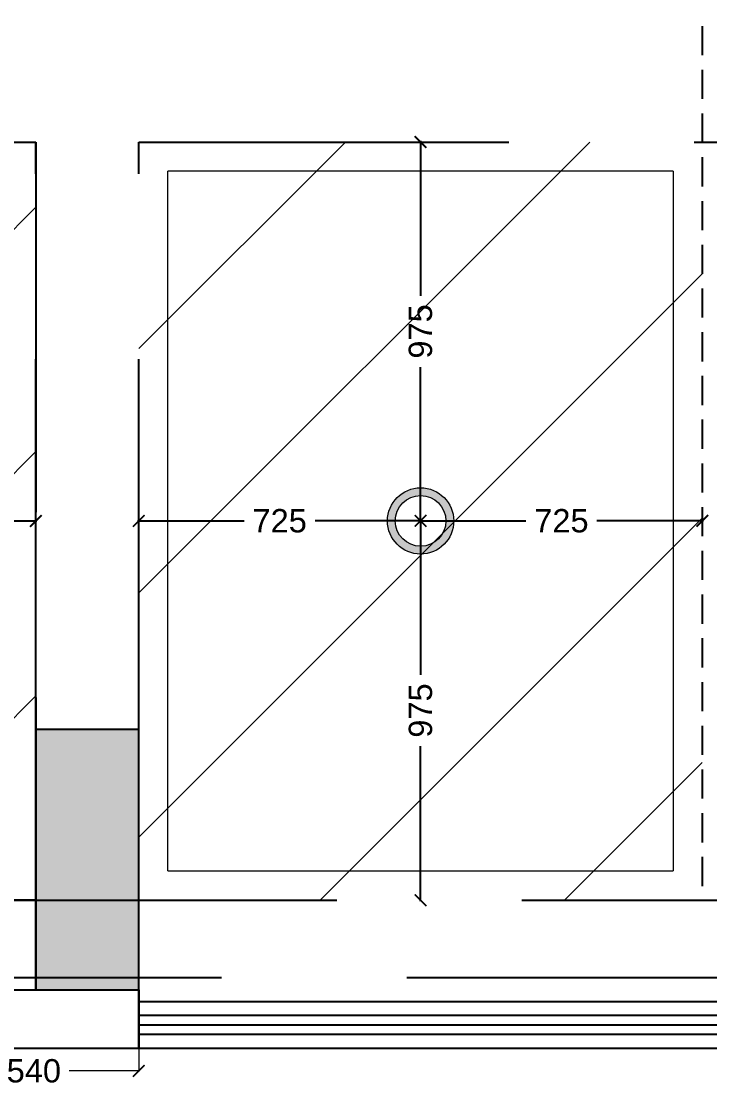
# Model space of a CAD drawing. Header units: millimetres. Extents: x 1464389 to 1998638, y -29162 to 256806.
# Drawn here: x 1729252 to 1731023, y 198464 to 201195 of the extents above; entities that cross this region are included whole.
import ezdxf

# ---------------------------------------------------------------- set-up
doc = ezdxf.new("R2010")
doc.units = ezdxf.units.MM
doc.header["$LTSCALE"] = 15
doc.header["$PDMODE"] = 35
doc.linetypes.add('DASHED2', pattern=[0.375, 0.25, -0.125])
doc.linetypes.add('HIDDEN', pattern=[9.525, 6.35, -3.175])
doc.layers.get('0').update_dxf_attribs({"lineweight": 5})
for name, color, linetype in [('A-WNDW', 4, 'Continuous'), ('COLUMN', 14, 'Continuous'), ('GFC Walls', 14, 'Continuous'), ('Layer 1', 7, 'Continuous'), ('S-beamline-7', 8, 'HIDDEN'), ('S-col-3', 3, 'Continuous'), ('S-rcshd-252', 252, 'Continuous')]:
    doc.layers.add(name, color=color, linetype=linetype)
doc.layers.add('dimension', color=1, linetype='Continuous', lineweight=25)
doc.styles.add('ARIAL', font='arial.ttf')
doc.dimstyles.new('SC-25', dxfattribs={"dimtxt": 60, "dimasz": 30, "dimexe": 0, "dimexo": 0, "dimgap": 25, "dimtad": 0, "dimdec": 0, "dimzin": 0, "dimdsep": 46, "dimtxsty": 'ARIAL', "dimblk": 'ARCHTICK', "dimcen": 0.09, "dimdle": 3, "dimclrd": 251, "dimclre": 251, "dimclrt": 1, "dimadec": 0, "dimazin": 0, "dimtfac": 1, "dimtdec": 0, "dimtofl": 0, "dimtmove": 0, "dimatfit": 2, "dimfxl": 100, "dimtolj": 1, "dimtzin": 0, "dimarcsym": 0})

# ---------------------------------------------------------------- blocks, each defined once
blk = doc.blocks.new('C')
at = {"layer": 'S-rcshd-252'}
h = blk.add_hatch(color=1, dxfattribs=at)
h.dxf.hatch_style = 1
h.paths.add_polyline_path([(2188410.8, 910773.9), (2187960.8, 910773.9), (2187960.8, 909873.9), (2188260.8, 909873.9), (2188410.8, 909873.9)])
h.paths.add_polyline_path([(2188410.8, 899640.6), (2188260.8, 899640.6), (2187960.8, 899640.6), (2187960.8, 898740.6), (2188410.8, 898740.6)])
h.paths.add_polyline_path([(2188710.8, 896750.2), (2187960.8, 896750.2), (2187960.8, 896550.3), (2188710.8, 896550.3)])
h.paths.add_polyline_path([(2193256.1, 899640.7), (2192781.1, 899640.7), (2192781.1, 898685.7), (2193256.1, 898685.7)])
h.paths.add_polyline_path([(2193196.1, 896750.3), (2193134.9, 896750.3), (2193134.9, 896550.3), (2193196.1, 896550.3)])
h.paths.add_polyline_path([(2193346.1, 896613.9), (2193196.1, 896613.9), (2193196.1, 896550.3), (2193346.1, 896550.3)])
h.paths.add_polyline_path([(2193736.1, 896750.3), (2193196.1, 896750.3), (2193196.1, 896613.9), (2193736.1, 896613.9)])
h.paths.add_polyline_path([(2193886.1, 896613.9), (2193736.1, 896613.9), (2193346.1, 896613.9), (2193346.1, 896550.3), (2193886.1, 896550.3)])
h.paths.add_polyline_path([(2193886.1, 896750.3), (2193736.1, 896750.3), (2193736.1, 896613.9), (2193886.1, 896613.9)])
h.paths.add_polyline_path([(2198475.1, 899035.7), (2198000.1, 899035.7), (2198000.1, 898722.4), (2198475.1, 898720.3)])
h.paths.add_polyline_path([(2198475.1, 899650.7), (2198000.1, 899650.7), (2198000.1, 899035.7), (2198475.1, 899035.7)])
h.paths.add_polyline_path([(2203030.1, 897189.7), (2202880.1, 897189.7), (2202880.1, 896750.3), (2203030.1, 896750.3)])
h.paths.add_polyline_path([(2203145.1, 897189.7), (2203030.1, 897189.7), (2203030.1, 896750.3), (2203145.1, 896750.3)])
h.paths.add_polyline_path([(2203145.1, 896750.3), (2203030.1, 896750.3), (2203030.1, 896550.3), (2203145.1, 896550.3)])
h.paths.add_polyline_path([(2203030.1, 896750.3), (2202880.1, 896750.3), (2202880.1, 896550.3), (2203030.1, 896550.3)])
h.paths.add_polyline_path([(2203030.1, 896550.3), (2202880.1, 896550.3), (2202880.1, 896519.7), (2203030.1, 896519.7)])
h.paths.add_polyline_path([(2203145.1, 896550.3), (2203030.1, 896550.3), (2203030.1, 896519.7), (2203145.1, 896519.7)])
h.paths.add_polyline_path([(2208039.1, 896750.3), (2207774.1, 896750.3), (2207774.1, 896550.3), (2208039.1, 896550.3)])
h.paths.add_polyline_path([(2208039.1, 897189.7), (2207774.1, 897189.7), (2207774.1, 896750.3), (2208039.1, 896750.3)])
h.paths.add_polyline_path([(2208039.1, 896550.3), (2207774.1, 896550.3), (2207774.1, 896519.7), (2208039.1, 896519.7)])
h.paths.add_polyline_path([(2208039.1, 901490.7), (2207774.1, 901490.7), (2207774.1, 900690.7), (2208039.1, 900690.7)])
h.paths.add_polyline_path([(2208039.1, 905637.7), (2207694.1, 905637.7), (2207694.1, 904837.7), (2208039.1, 904837.7)])
h.paths.add_polyline_path([(2208039.1, 909711.8), (2207694.1, 909711.7), (2207694.1, 908911.8), (2208039.1, 908911.8)])
h.paths.add_polyline_path([(2203059.9, 910773.9), (2202609.9, 910773.9), (2202609.9, 909873.9), (2203059.9, 909873.9)])
h.paths.add_polyline_path([(2198475.1, 910773.9), (2198025.1, 910773.9), (2198025.1, 909873.9), (2198475.1, 909873.9)])
h.paths.add_polyline_path([(2193259.9, 910773.9), (2192809.9, 910773.9), (2192809.9, 909873.9), (2193259.9, 909873.9)])
at = {"layer": 'S-col-3', "color": 1, "lineweight": -3, "ltscale": 0.15}
blk.add_lwpolyline([(2207774.1, 896519.7), (2208039.1, 896519.7), (2208039.1, 897189.7), (2207774.1, 897189.7)], close=True, dxfattribs=at)
blk.add_lwpolyline([(2207774.1, 896519.7), (2208039.1, 896519.7), (2208039.1, 897189.7), (2207774.1, 897189.7)], close=True, dxfattribs=at)
blk = doc.blocks.new('3rd floor beam')
at = {"layer": 'GFC Walls', "color": 252, "linetype": 'DASHED2', "ltscale": 20, "true_color": 0x939598}
blk.add_lwpolyline([(2205473.3, 749920.6), (2205473.3, 736197)], dxfattribs=at)
at = {"layer": 'S-beamline-7', "ltscale": 10}
for p, q in [((2203758.3, 736636.4), (2203758.3, 738147.4)), ((2204023.3, 736636.4), (2204023.3, 738147.4))]:
    blk.add_line(p, q, dxfattribs=at)
at = {"layer": 'S-beamline-7', "color": 9, "ltscale": 10, "true_color": 0xc7c8ca}
for points in [[(2199164.3, 735997), (2199164.3, 738147.4), (2203758.3, 738147.4), (2203758.3, 736197), (2199164.3, 736197)], [(2204023.3, 738147.4), (2205665.3, 738147.4)], [(2182149.3, 736197), (2205665.3, 736197)], [(2205665.3, 735997), (2182149.3, 735997)]]:
    blk.add_lwpolyline(points, dxfattribs=at)
blk = doc.blocks.new('_ArchTick')
at = {"color": 0, "linetype": 'ByBlock', "const_width": 0.15}
blk.add_lwpolyline([(-0.5, -0.5), (0.5, 0.5)], dxfattribs=at)
blk = doc.blocks.new('*D20')
at = {"color": 251, "lineweight": -2, "transparency": 16777216}
for p, q in [((896400.9, -160381.1), (896400.9, -160439.9)), ((896940.9, -160381.1), (896940.9, -160439.9)), ((896397.9, -160439.9), (896579.7, -160439.9)), ((896943.9, -160439.9), (896762.1, -160439.9))]:
    blk.add_line(p, q, dxfattribs=at)
at = {"layer": 'Defpoints', "color": 0, "transparency": 16777216}
for p in [(896400.9, -160381.1), (896940.9, -160381.1), (896400.9, -160439.9)]:
    blk.add_point(p, dxfattribs=at)
at = {"color": 251, "lineweight": -2, "transparency": 16777216, "xscale": 30, "yscale": 30, "zscale": 30, "rotation": 180}
blk.add_blockref('_ArchTick', (896400.9, -160439.9), dxfattribs=at)
at = {"color": 251, "lineweight": -2, "transparency": 16777216, "xscale": 30, "yscale": 30, "zscale": 30}
blk.add_blockref('_ArchTick', (896940.9, -160439.9), dxfattribs=at)
at = {"color": 1, "transparency": 16777216, "insert": (896670.9, -160439.9), "char_height": 60, "attachment_point": 5, "style": 'ARIAL'}
blk.add_mtext('\\A1;540', dxfattribs=at)
blk = doc.blocks.new('Hanging light')
h = blk.add_hatch(color=30)
h.dxf.hatch_style = 1
h.set_gradient(color1=(242, 103, 34), color2=(255, 255, 0), name='CYLINDER')
h.paths.add_polyline_path([(163326.4, 34665.3, 1), (163155.9, 34665.3, 1)])
h.paths.add_polyline_path([(163175.9, 34665.3, -1), (163306.4, 34665.3, -1)], flags=16)
at = {"color": 3}
for radius in [85.2, 65.2]:
    blk.add_circle((163241.2, 34665.3), radius, dxfattribs=at)
blk = doc.blocks.new('*D958')
at = {"layer": 'Defpoints', "color": 0, "ltscale": 0.25, "transparency": 16777216}
for p in [(1730279.3, 200883.9), (1730279.3, 200883.9), (1730279.3, 199909.2)]:
    blk.add_point(p, dxfattribs=at)
at = {"layer": 'dimension', "color": 251, "lineweight": -2, "ltscale": 0.25, "transparency": 16777216}
for p, q in [((1730279.3, 200886.9), (1730279.3, 200488)), ((1730279.3, 200883.9), (1730279.3, 200883.9)), ((1730279.3, 199906.2), (1730279.3, 200305)), ((1730279.3, 199909.2), (1730279.3, 199909.2))]:
    blk.add_line(p, q, dxfattribs=at)
at = {"layer": 'dimension', "color": 251, "lineweight": -2, "ltscale": 0.25, "transparency": 16777216, "xscale": 30, "yscale": 30, "zscale": 30}
for p, rotation in [((1730279.3, 200883.9), 90), ((1730279.3, 199909.2), 270)]:
    blk.add_blockref('_ArchTick', p, dxfattribs=dict(at, rotation=rotation))
at = {"layer": 'dimension', "color": 1, "ltscale": 0.25, "transparency": 16777216, "insert": (1730279.3, 200396.5), "char_height": 60, "attachment_point": 5, "rotation": 90, "style": 'ARIAL'}
blk.add_mtext('\\A1;975', dxfattribs=at)
blk = doc.blocks.new('*D959')
at = {"layer": 'Defpoints', "color": 0, "ltscale": 0.25, "transparency": 16777216}
for p in [(1730279.3, 199909.2), (1730279.3, 198933.5), (1730279.3, 198933.5)]:
    blk.add_point(p, dxfattribs=at)
at = {"layer": 'dimension', "color": 251, "lineweight": -2, "ltscale": 0.25, "transparency": 16777216}
for p, q in [((1730279.3, 199912.2), (1730279.3, 199512.9)), ((1730279.3, 199909.2), (1730279.3, 199909.2)), ((1730279.3, 198930.5), (1730279.3, 199329.8)), ((1730279.3, 198933.5), (1730279.3, 198933.5))]:
    blk.add_line(p, q, dxfattribs=at)
at = {"layer": 'dimension', "color": 251, "lineweight": -2, "ltscale": 0.25, "transparency": 16777216, "xscale": 30, "yscale": 30, "zscale": 30}
for p, rotation in [((1730279.3, 199909.2), 90), ((1730279.3, 198933.5), 270)]:
    blk.add_blockref('_ArchTick', p, dxfattribs=dict(at, rotation=rotation))
at = {"layer": 'dimension', "color": 1, "ltscale": 0.25, "transparency": 16777216, "insert": (1730279.3, 199421.3), "char_height": 60, "attachment_point": 5, "rotation": 90, "style": 'ARIAL'}
blk.add_mtext('\\A1;975', dxfattribs=at)
blk = doc.blocks.new('*D960')
at = {"layer": 'Defpoints', "color": 0, "ltscale": 0.25, "transparency": 16777216}
for p in [(1730279.3, 199909.2), (1731004.3, 199909.2), (1731004.3, 199908.7)]:
    blk.add_point(p, dxfattribs=at)
at = {"layer": 'dimension', "color": 251, "lineweight": -2, "ltscale": 0.25, "transparency": 16777216}
for p, q in [((1730276.3, 199909.2), (1730550.6, 199909.2)), ((1731007.3, 199909.2), (1730733.1, 199909.2)), ((1731004.3, 199908.7), (1731004.3, 199909.2))]:
    blk.add_line(p, q, dxfattribs=at)
at = {"layer": 'dimension', "color": 251, "lineweight": -2, "ltscale": 0.25, "transparency": 16777216, "xscale": 30, "yscale": 30, "zscale": 30, "rotation": 180}
blk.add_blockref('_ArchTick', (1730279.3, 199909.2), dxfattribs=at)
at = {"layer": 'dimension', "color": 251, "lineweight": -2, "ltscale": 0.25, "transparency": 16777216, "xscale": 30, "yscale": 30, "zscale": 30}
blk.add_blockref('_ArchTick', (1731004.3, 199909.2), dxfattribs=at)
at = {"layer": 'dimension', "color": 1, "ltscale": 0.25, "transparency": 16777216, "insert": (1730641.8, 199909.2), "char_height": 60, "attachment_point": 5, "style": 'ARIAL'}
blk.add_mtext('\\A1;725', dxfattribs=at)
blk = doc.blocks.new('*D961')
at = {"layer": 'Defpoints', "color": 0, "ltscale": 0.25, "transparency": 16777216}
for p in [(1729554.3, 199909.2), (1729554.3, 199908.7), (1730279.3, 199909.2)]:
    blk.add_point(p, dxfattribs=at)
at = {"layer": 'dimension', "color": 251, "lineweight": -2, "ltscale": 0.25, "transparency": 16777216}
for p, q in [((1729551.3, 199909.2), (1729825.6, 199909.2)), ((1729554.3, 199908.7), (1729554.3, 199909.2)), ((1730282.3, 199909.2), (1730008.1, 199909.2))]:
    blk.add_line(p, q, dxfattribs=at)
at = {"layer": 'dimension', "color": 251, "lineweight": -2, "ltscale": 0.25, "transparency": 16777216, "xscale": 30, "yscale": 30, "zscale": 30, "rotation": 180}
blk.add_blockref('_ArchTick', (1729554.3, 199909.2), dxfattribs=at)
at = {"layer": 'dimension', "color": 251, "lineweight": -2, "ltscale": 0.25, "transparency": 16777216, "xscale": 30, "yscale": 30, "zscale": 30}
blk.add_blockref('_ArchTick', (1730279.3, 199909.2), dxfattribs=at)
at = {"layer": 'dimension', "color": 1, "ltscale": 0.25, "transparency": 16777216, "insert": (1729916.8, 199909.2), "char_height": 60, "attachment_point": 5, "style": 'ARIAL'}
blk.add_mtext('\\A1;725', dxfattribs=at)
blk = doc.blocks.new('*D981')
at = {"layer": 'Defpoints', "color": 0, "ltscale": 0.25, "transparency": 16777216}
for p in [(1728089.3, 199908.7), (1729289.3, 199908.7), (1729289.3, 199908.7)]:
    blk.add_point(p, dxfattribs=at)
at = {"layer": 'dimension', "color": 251, "lineweight": -2, "ltscale": 0.25, "transparency": 16777216}
for p, q in [((1728086.3, 199908.7), (1728577.7, 199908.7)), ((1729292.3, 199908.7), (1728801, 199908.7))]:
    blk.add_line(p, q, dxfattribs=at)
at = {"layer": 'dimension', "color": 251, "lineweight": -2, "ltscale": 0.25, "transparency": 16777216, "xscale": 30, "yscale": 30, "zscale": 30, "rotation": 180}
blk.add_blockref('_ArchTick', (1728089.3, 199908.7), dxfattribs=at)
at = {"layer": 'dimension', "color": 251, "lineweight": -2, "ltscale": 0.25, "transparency": 16777216, "xscale": 30, "yscale": 30, "zscale": 30}
blk.add_blockref('_ArchTick', (1729289.3, 199908.7), dxfattribs=at)
at = {"layer": 'dimension', "color": 1, "ltscale": 0.25, "transparency": 16777216, "insert": (1728689.3, 199908.7), "char_height": 60, "attachment_point": 5, "style": 'ARIAL'}
blk.add_mtext('\\A1;1200', dxfattribs=at)
blk = doc.blocks.new('outer wall')
at = {"layer": 'A-WNDW', "ltscale": 0.5}
blk.add_lwpolyline([(896940.9, -160296.1), (898462.9, -160296.1), (898462.9, -160346.1), (896940.9, -160346.1)], close=True, dxfattribs=at)
blk.add_lwpolyline([(896940.9, -160321.1), (898462.9, -160321.1)], dxfattribs=at)
at = {"layer": 'GFC Walls'}
for p, q in [((891781.9, -160231.1), (896940.9, -160231.1)), ((896255.9, -160231.1), (896795.9, -160231.1)), ((896940.9, -160231.1), (896940.9, -160381.1)), ((891931.9, -160381.1), (898582.9, -160381.1))]:
    blk.add_line(p, q, dxfattribs=at)
at = {"layer": 'Layer 1'}
for p, q in [((896940.9, -160381.1), (896940.9, -160231.1)), ((896940.9, -160261.1), (898582.9, -160261.1))]:
    blk.add_line(p, q, dxfattribs=at)
dim = blk.add_linear_dim(base=(896400.9, -160439.9), p1=(896940.9, -160381.1), p2=(896400.9, -160381.1), angle=180, dimstyle='SC-25')
dim.commit()
dim.dimension.update_dxf_attribs({"geometry": '*D20', "text_midpoint": (896670.9, -160439.9)})

msp = doc.modelspace()

# ---------------------------------------------------------------- hatches: boundary and pattern name
at = {"true_color": 0x636466}
h = msp.add_hatch(dxfattribs=at)
h.set_pattern_fill('ANSI31', color=251, scale=140)
h.set_pattern_definition([(45, (845976.2, -70323.26), (-314.30896, 314.30896), [])])
h.paths.add_polyline_path([(1729289.3, 200883.9), (1724920.3, 200883.9), (1724920.3, 198933.5), (1729289.3, 198933.5)])
h.paths.add_polyline_path([(1731004.3, 200883.9), (1729554.3, 200883.9), (1729554.3, 198933.5), (1731004.3, 198933.5)])
h.paths.add_polyline_path([(1731004.3, 207279.9), (1729554.3, 207279.9), (1729554.3, 201233.9), (1731004.3, 201233.9)])

# ---------------------------------------------------------------- linework, layer by layer
at = {"color": 32, "true_color": 0xcd6928}
for points in [[(1730929.3, 200808.9), (1729629.3, 200808.9)], [(1729629.3, 199008.5), (1729629.3, 200808.9)], [(1730929.3, 200808.9), (1730929.3, 199008.5)], [(1729629.3, 199008.5), (1730929.3, 199008.5)]]:
    msp.add_lwpolyline(points, dxfattribs=at)
at = {"layer": 'COLUMN', "color": 240, "true_color": 0xed1f24}
msp.add_lwpolyline([(1729289.3, 198702.9), (1729554.3, 198702.9), (1729554.3, 199372.9), (1729289.3, 199372.9)], close=True, dxfattribs=at)
msp.add_lwpolyline([(1729289.3, 198702.9), (1729554.3, 198702.9), (1729554.3, 199372.9), (1729289.3, 199372.9)], close=True, dxfattribs=at)
at = {"layer": 'GFC Walls'}
for p, q in [((1729289.3, 198702.9), (1729289.3, 199372.9)), ((1729289.3, 199372.9), (1729289.3, 198702.9)), ((1729289.3, 198702.9), (1729289.3, 199372.9)), ((1729289.3, 199372.9), (1729289.3, 198702.9))]:
    msp.add_line(p, q, dxfattribs=at)

# ---------------------------------------------------------------- block references
for name, p in [('outer wall', (832613.4, 358934)), ('Hanging light', (1567038.2, 165243.8))]:
    msp.add_blockref(name, p)
at = {"layer": 'COLUMN', "color": 240, "true_color": 0xed1f24}
for name, p in [('3rd floor beam', (-474469, -537263.5)), ('C', (-478484.8, -697816.8))]:
    msp.add_blockref(name, p, dxfattribs=at)

# ---------------------------------------------------------------- dimensions: what is measured, and where the dimension line sits
at = {"layer": 'dimension', "ltscale": 0.25}
dim = msp.add_linear_dim(base=(1730279.3, 200883.9), p1=(1730279.3, 199909.2), p2=(1730279.3, 200883.9), angle=90, dimstyle='SC-25', dxfattribs=at)
dim.commit()
dim.dimension.update_dxf_attribs({"geometry": '*D958', "text_midpoint": (1730279.3, 200396.5)})
for base, p1, p2, picture, middle in [((1729289.3, 199908.7), (1728089.3, 199908.7), (1729289.3, 199908.7), '*D981', (1728689.3, 199908.7)), ((1729554.3, 199909.2), (1730279.3, 199909.2), (1729554.3, 199908.7), '*D961', (1729916.8, 199909.2)), ((1731004.3, 199909.2), (1730279.3, 199909.2), (1731004.3, 199908.7), '*D960', (1730641.8, 199909.2))]:
    dim = msp.add_linear_dim(base=base, p1=p1, p2=p2, dimstyle='SC-25', dxfattribs=at)
    dim.commit()
    dim.dimension.update_dxf_attribs({"geometry": picture, "text_midpoint": middle})
dim = msp.add_linear_dim(base=(1730279.3, 198933.5), p1=(1730279.3, 199909.2), p2=(1730279.3, 198933.5), angle=90, text='975', dimstyle='SC-25', dxfattribs=at)
dim.commit()
dim.dimension.update_dxf_attribs({"geometry": '*D959', "text_midpoint": (1730279.3, 199421.3)})

doc.saveas('drawing.dxf')
